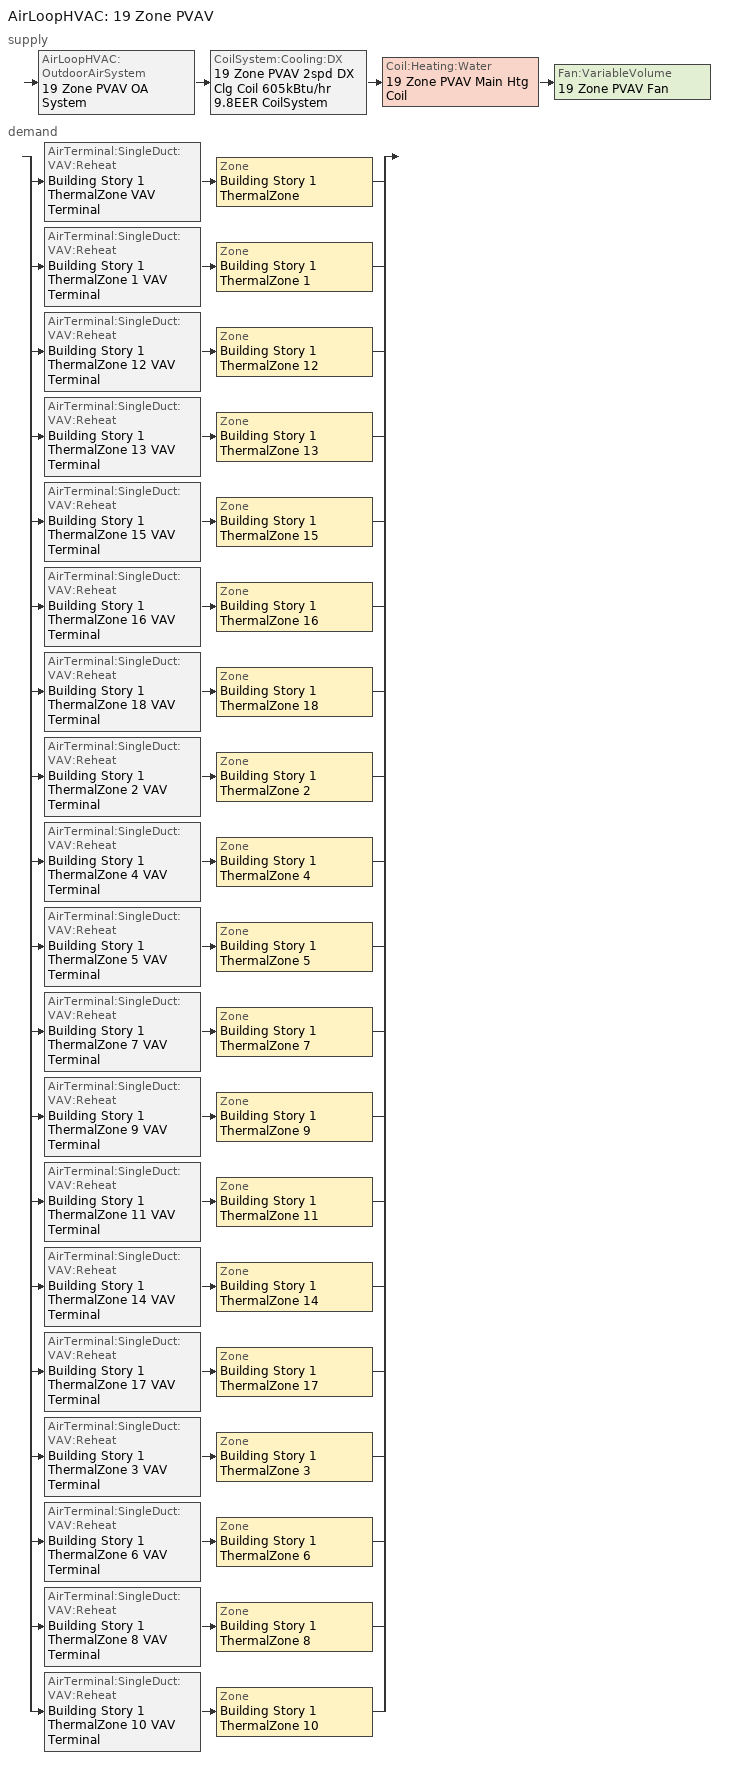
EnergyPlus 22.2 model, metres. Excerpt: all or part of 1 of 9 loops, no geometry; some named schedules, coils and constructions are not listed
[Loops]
AirLoopHVAC '19 Zone PVAV'
 supply: AirLoopHVAC:OutdoorAirSystem '19 Zone PVAV OA System' > CoilSystem:Cooling:DX '19 Zone PVAV 2spd DX Clg Coil 605kBtu/hr 9.8EER CoilSystem' > Coil:Heating:Water '19 Zone PVAV Main Htg Coil' > Fan:VariableVolume '19 Zone PVAV Fan'
 demand: split
  | AirTerminal:SingleDuct:VAV:Reheat 'Building Story 1 ThermalZone VAV Terminal' > Zone 'Building Story 1 ThermalZone'
  | AirTerminal:SingleDuct:VAV:Reheat 'Building Story 1 ThermalZone 1 VAV Terminal' > Zone 'Building Story 1 ThermalZone 1'
  | AirTerminal:SingleDuct:VAV:Reheat 'Building Story 1 ThermalZone 12 VAV Terminal' > Zone 'Building Story 1 ThermalZone 12'
  | AirTerminal:SingleDuct:VAV:Reheat 'Building Story 1 ThermalZone 13 VAV Terminal' > Zone 'Building Story 1 ThermalZone 13'
  | AirTerminal:SingleDuct:VAV:Reheat 'Building Story 1 ThermalZone 15 VAV Terminal' > Zone 'Building Story 1 ThermalZone 15'
  | AirTerminal:SingleDuct:VAV:Reheat 'Building Story 1 ThermalZone 16 VAV Terminal' > Zone 'Building Story 1 ThermalZone 16'
  | AirTerminal:SingleDuct:VAV:Reheat 'Building Story 1 ThermalZone 18 VAV Terminal' > Zone 'Building Story 1 ThermalZone 18'
  | AirTerminal:SingleDuct:VAV:Reheat 'Building Story 1 ThermalZone 2 VAV Terminal' > Zone 'Building Story 1 ThermalZone 2'
  | AirTerminal:SingleDuct:VAV:Reheat 'Building Story 1 ThermalZone 4 VAV Terminal' > Zone 'Building Story 1 ThermalZone 4'
  | AirTerminal:SingleDuct:VAV:Reheat 'Building Story 1 ThermalZone 5 VAV Terminal' > Zone 'Building Story 1 ThermalZone 5'
  | AirTerminal:SingleDuct:VAV:Reheat 'Building Story 1 ThermalZone 7 VAV Terminal' > Zone 'Building Story 1 ThermalZone 7'
  | AirTerminal:SingleDuct:VAV:Reheat 'Building Story 1 ThermalZone 9 VAV Terminal' > Zone 'Building Story 1 ThermalZone 9'
  | AirTerminal:SingleDuct:VAV:Reheat 'Building Story 1 ThermalZone 11 VAV Terminal' > Zone 'Building Story 1 ThermalZone 11'
  | AirTerminal:SingleDuct:VAV:Reheat 'Building Story 1 ThermalZone 14 VAV Terminal' > Zone 'Building Story 1 ThermalZone 14'
  | AirTerminal:SingleDuct:VAV:Reheat 'Building Story 1 ThermalZone 17 VAV Terminal' > Zone 'Building Story 1 ThermalZone 17'
  | AirTerminal:SingleDuct:VAV:Reheat 'Building Story 1 ThermalZone 3 VAV Terminal' > Zone 'Building Story 1 ThermalZone 3'
  | AirTerminal:SingleDuct:VAV:Reheat 'Building Story 1 ThermalZone 6 VAV Terminal' > Zone 'Building Story 1 ThermalZone 6'
  | AirTerminal:SingleDuct:VAV:Reheat 'Building Story 1 ThermalZone 8 VAV Terminal' > Zone 'Building Story 1 ThermalZone 8'
  | AirTerminal:SingleDuct:VAV:Reheat 'Building Story 1 ThermalZone 10 VAV Terminal' > Zone 'Building Story 1 ThermalZone 10'
[InternalMass]
Name | Construction | Zone or ZoneList | Space or SpaceList | Surface Area {m2}
Building Story 1 Space 12 SecondarySchool Restroom C  - Story Ground Mass | InteriorFurnishings 1 | Building Story 1 ThermalZone 12 | Building Story 1 Space 12 | 0.171908
Building Story 1 Space 13 SecondarySchool Restroom C  - Story Ground Mass | InteriorFurnishings 1 | Building Story 1 ThermalZone 13 | Building Story 1 Space 13 | 1.05442
Building Story 1 Space 9 SecondarySchool Restroom C  - Story Ground Mass | InteriorFurnishings 1 | Building Story 1 ThermalZone 9 | Building Story 1 Space 9 | 0.768058
Building Story 1 Space Mass | InteriorFurnishings 2 | Building Story 1 ThermalZone | Building Story 1 Space | 1912.79
Building Story 1 Space 10 Mass | InteriorFurnishings 2 | Building Story 1 ThermalZone 10 | Building Story 1 Space 10 | 32.6791
Building Story 1 Space 11 Mass | InteriorFurnishings 2 | Building Story 1 ThermalZone 11 | Building Story 1 Space 11 | 19.2451
Building Story 1 Space 12 Mass | InteriorFurnishings 2 | Building Story 1 ThermalZone 12 | Building Story 1 Space 12 | 25.412
Building Story 1 Space 13 Mass | InteriorFurnishings 2 | Building Story 1 ThermalZone 13 | Building Story 1 Space 13 | 155.867
Building Story 1 Space 14 Mass | InteriorFurnishings 2 | Building Story 1 ThermalZone 14 | Building Story 1 Space 14 | 444.212
Building Story 1 Space 18 Mass | InteriorFurnishings 2 | Building Story 1 ThermalZone 18 | Building Story 1 Space 18 | 51.8593
Building Story 1 Space 2 Mass | InteriorFurnishings 2 | Building Story 1 ThermalZone 2 | Building Story 1 Space 2 | 129.565
Building Story 1 Space 3 Mass | InteriorFurnishings 2 | Building Story 1 ThermalZone 3 | Building Story 1 Space 3 | 31.1033
Building Story 1 Space 4 Mass | InteriorFurnishings 2 | Building Story 1 ThermalZone 4 | Building Story 1 Space 4 | 57.7583
Building Story 1 Space 5 Mass | InteriorFurnishings 2 | Building Story 1 ThermalZone 5 | Building Story 1 Space 5 | 25.5324
Building Story 1 Space 6 Mass | InteriorFurnishings 2 | Building Story 1 ThermalZone 6 | Building Story 1 Space 6 | 122.919
Building Story 1 Space 7 Mass | InteriorFurnishings 2 | Building Story 1 ThermalZone 7 | Building Story 1 Space 7 | 55.8995
Building Story 1 Space 8 Mass | InteriorFurnishings 2 | Building Story 1 ThermalZone 8 | Building Story 1 Space 8 | 123.22
Building Story 1 Space 9 Mass | InteriorFurnishings 2 | Building Story 1 ThermalZone 9 | Building Story 1 Space 9 | 113.536
[ZoneControl:Thermostat] Temperature Difference Between Cutout And Setpoint {deltaC}=0
Name | Zone or ZoneList | Control Type Schedule | Control 1
Building Story 1 ThermalZone Thermostat | Building Story 1 ThermalZone | Building Story 1 ThermalZone Thermostat Schedule | Story Ground Blended Space Type Thermostat
Building Story 1 ThermalZone 1 Thermostat | Building Story 1 ThermalZone 1 | Building Story 1 ThermalZone 1 Thermostat Schedule | Story Ground Blended Space Type Thermostat 1
Building Story 1 ThermalZone 10 Thermostat | Building Story 1 ThermalZone 10 | Building Story 1 ThermalZone 10 Thermostat Schedule | Story Ground Blended Space Type Thermostat 2
Building Story 1 ThermalZone 11 Thermostat | Building Story 1 ThermalZone 11 | Building Story 1 ThermalZone 11 Thermostat Schedule | Story Ground Blended Space Type Thermostat 3
Building Story 1 ThermalZone 12 Thermostat | Building Story 1 ThermalZone 12 | Building Story 1 ThermalZone 12 Thermostat Schedule | Story Ground Blended Space Type Thermostat 4
Building Story 1 ThermalZone 13 Thermostat | Building Story 1 ThermalZone 13 | Building Story 1 ThermalZone 13 Thermostat Schedule | Story Ground Blended Space Type Thermostat 5
Building Story 1 ThermalZone 14 Thermostat | Building Story 1 ThermalZone 14 | Building Story 1 ThermalZone 14 Thermostat Schedule | Story Ground Blended Space Type Thermostat 6
Building Story 1 ThermalZone 15 Thermostat | Building Story 1 ThermalZone 15 | Building Story 1 ThermalZone 15 Thermostat Schedule | Story Ground Blended Space Type Thermostat 7
Building Story 1 ThermalZone 16 Thermostat | Building Story 1 ThermalZone 16 | Building Story 1 ThermalZone 16 Thermostat Schedule | Story Ground Blended Space Type Thermostat 8
Building Story 1 ThermalZone 17 Thermostat | Building Story 1 ThermalZone 17 | Building Story 1 ThermalZone 17 Thermostat Schedule | Story Ground Blended Space Type Thermostat 9
Building Story 1 ThermalZone 18 Thermostat | Building Story 1 ThermalZone 18 | Building Story 1 ThermalZone 18 Thermostat Schedule | Story Ground Blended Space Type Thermostat 10
Building Story 1 ThermalZone 2 Thermostat | Building Story 1 ThermalZone 2 | Building Story 1 ThermalZone 2 Thermostat Schedule | Story Ground Blended Space Type Thermostat 11
Building Story 1 ThermalZone 3 Thermostat | Building Story 1 ThermalZone 3 | Building Story 1 ThermalZone 3 Thermostat Schedule | Story Ground Blended Space Type Thermostat 12
Building Story 1 ThermalZone 4 Thermostat | Building Story 1 ThermalZone 4 | Building Story 1 ThermalZone 4 Thermostat Schedule | Story Ground Blended Space Type Thermostat 13
Building Story 1 ThermalZone 5 Thermostat | Building Story 1 ThermalZone 5 | Building Story 1 ThermalZone 5 Thermostat Schedule | Story Ground Blended Space Type Thermostat 14
Building Story 1 ThermalZone 6 Thermostat | Building Story 1 ThermalZone 6 | Building Story 1 ThermalZone 6 Thermostat Schedule | Story Ground Blended Space Type Thermostat 15
Building Story 1 ThermalZone 7 Thermostat | Building Story 1 ThermalZone 7 | Building Story 1 ThermalZone 7 Thermostat Schedule | Story Ground Blended Space Type Thermostat 16
Building Story 1 ThermalZone 8 Thermostat | Building Story 1 ThermalZone 8 | Building Story 1 ThermalZone 8 Thermostat Schedule | Story Ground Blended Space Type Thermostat 17
Building Story 1 ThermalZone 9 Thermostat | Building Story 1 ThermalZone 9 | Building Story 1 ThermalZone 9 Thermostat Schedule | Story Ground Blended Space Type Thermostat 18
[ThermostatSetpoint:DualSetpoint] Heating Setpoint Temperature Schedule=SchoolSecondary HTGSETP_SCH_PSZ_AC; Cooling Setpoint Temperature Schedule=SchoolSecondary CLGSETP_SCH_NO_SETBACK
Story Ground Blended Space Type Thermostat; Story Ground Blended Space Type Thermostat 1; Story Ground Blended Space Type Thermostat 2; Story Ground Blended Space Type Thermostat 3; Story Ground Blended Space Type Thermostat 4; Story Ground Blended Space Type Thermostat 5; Story Ground Blended Space Type Thermostat 6; Story Ground Blended Space Type Thermostat 7; Story Ground Blended Space Type Thermostat 8; Story Ground Blended Space Type Thermostat 9; Story Ground Blended Space Type Thermostat 10; Story Ground Blended Space Type Thermostat 11; Story Ground Blended Space Type Thermostat 12; Story Ground Blended Space Type Thermostat 13; Story Ground Blended Space Type Thermostat 14; Story Ground Blended Space Type Thermostat 15; Story Ground Blended Space Type Thermostat 16; Story Ground Blended Space Type Thermostat 17; Story Ground Blended Space Type Thermostat 18
[AirTerminal:SingleDuct:VAV:Reheat] Availability Schedule=Always On Discrete; Maximum Air Flow Rate {m3/s}=Autosize; Zone Minimum Air Flow Input Method=Constant; Constant Minimum Air Flow Fraction=0.693022; Fixed Minimum Air Flow Rate {m3/s}=0; Maximum Hot Water or Steam Flow Rate {m3/s}=Autosize; Minimum Hot Water or Steam Flow Rate {m3/s}=0; Convergence Tolerance=0.001; Damper Heating Action=ReverseWithLimits; Maximum Flow per Zone Floor Area During Reheat {m3/s-m2}=Autocalculate; Maximum Flow Fraction During Reheat=Autocalculate; Maximum Reheat Air Temperature {C}=50
Name | Reheat Coil
Building Story 1 ThermalZone VAV Terminal | Building Story 1 ThermalZone Reheat Coil
Building Story 1 ThermalZone 1 VAV Terminal | Building Story 1 ThermalZone 1 Reheat Coil
Building Story 1 ThermalZone 10 VAV Terminal | Building Story 1 ThermalZone 10 Reheat Coil
Building Story 1 ThermalZone 11 VAV Terminal | Building Story 1 ThermalZone 11 Reheat Coil
Building Story 1 ThermalZone 12 VAV Terminal | Building Story 1 ThermalZone 12 Reheat Coil
Building Story 1 ThermalZone 13 VAV Terminal | Building Story 1 ThermalZone 13 Reheat Coil
Building Story 1 ThermalZone 14 VAV Terminal | Building Story 1 ThermalZone 14 Reheat Coil
Building Story 1 ThermalZone 15 VAV Terminal | Building Story 1 ThermalZone 15 Reheat Coil
Building Story 1 ThermalZone 16 VAV Terminal | Building Story 1 ThermalZone 16 Reheat Coil
Building Story 1 ThermalZone 17 VAV Terminal | Building Story 1 ThermalZone 17 Reheat Coil
Building Story 1 ThermalZone 18 VAV Terminal | Building Story 1 ThermalZone 18 Reheat Coil
Building Story 1 ThermalZone 2 VAV Terminal | Building Story 1 ThermalZone 2 Reheat Coil
Building Story 1 ThermalZone 3 VAV Terminal | Building Story 1 ThermalZone 3 Reheat Coil
Building Story 1 ThermalZone 4 VAV Terminal | Building Story 1 ThermalZone 4 Reheat Coil
Building Story 1 ThermalZone 5 VAV Terminal | Building Story 1 ThermalZone 5 Reheat Coil
Building Story 1 ThermalZone 6 VAV Terminal | Building Story 1 ThermalZone 6 Reheat Coil
Building Story 1 ThermalZone 7 VAV Terminal | Building Story 1 ThermalZone 7 Reheat Coil
Building Story 1 ThermalZone 8 VAV Terminal | Building Story 1 ThermalZone 8 Reheat Coil
Building Story 1 ThermalZone 9 VAV Terminal | Building Story 1 ThermalZone 9 Reheat Coil
[Coil:Heating:Water]
19 Zone PVAV Main Htg Coil: Availability Schedule=Always On Discrete; U-Factor Times Area Value {W/K}=Autosize; Maximum Water Flow Rate {m3/s}=Autosize; Performance Input Method=UFactorTimesAreaAndDesignWaterFlowRate; Rated Capacity {W}=Autosize; Rated Inlet Water Temperature {C}=82.2222; Rated Inlet Air Temperature {C}=7.22222; Rated Outlet Water Temperature {C}=71.1111; Rated Outlet Air Temperature {C}=12.7778; Rated Ratio for Air and Water Convection=0.5
[Zone equipment]
Building Story 1 ThermalZone: Building Story 1 ThermalZone VAV Terminal
Building Story 1 ThermalZone 1: Building Story 1 ThermalZone 1 VAV Terminal
Building Story 1 ThermalZone 10: Building Story 1 ThermalZone 10 VAV Terminal
Building Story 1 ThermalZone 11: Building Story 1 ThermalZone 11 VAV Terminal
Building Story 1 ThermalZone 12: Building Story 1 ThermalZone 12 VAV Terminal
Building Story 1 ThermalZone 13: Building Story 1 ThermalZone 13 VAV Terminal
Building Story 1 ThermalZone 14: Building Story 1 ThermalZone 14 VAV Terminal
Building Story 1 ThermalZone 15: Building Story 1 ThermalZone 15 VAV Terminal
Building Story 1 ThermalZone 16: Building Story 1 ThermalZone 16 VAV Terminal
Building Story 1 ThermalZone 17: Building Story 1 ThermalZone 17 VAV Terminal
Building Story 1 ThermalZone 18: Building Story 1 ThermalZone 18 VAV Terminal
Building Story 1 ThermalZone 2: Building Story 1 ThermalZone 2 VAV Terminal
Building Story 1 ThermalZone 3: Building Story 1 ThermalZone 3 VAV Terminal
Building Story 1 ThermalZone 4: Building Story 1 ThermalZone 4 VAV Terminal
Building Story 1 ThermalZone 5: Building Story 1 ThermalZone 5 VAV Terminal
Building Story 1 ThermalZone 6: Building Story 1 ThermalZone 6 VAV Terminal
Building Story 1 ThermalZone 7: Building Story 1 ThermalZone 7 VAV Terminal
Building Story 1 ThermalZone 8: Building Story 1 ThermalZone 8 VAV Terminal
Building Story 1 ThermalZone 9: Building Story 1 ThermalZone 9 VAV Terminal
[Sizing:Zone] Zone Cooling Design Supply Air Temperature Input Method=SupplyAirTemperature; Zone Cooling Design Supply Air Temperature {C}=12.7778; Zone Cooling Design Supply Air Temperature Difference {deltaC}=11.11; Zone Heating Design Supply Air Temperature Input Method=SupplyAirTemperature; Zone Heating Design Supply Air Temperature {C}=50; Zone Heating Design Supply Air Temperature Difference {deltaC}=11.11; Zone Cooling Design Supply Air Humidity Ratio {kgWater/kgDryAir}=0.0085; Zone Heating Design Supply Air Humidity Ratio {kgWater/kgDryAir}=0.008; Cooling Design Air Flow Method=DesignDay; Cooling Design Air Flow Rate {m3/s}=0; Cooling Minimum Air Flow per Zone Floor Area {m3/s-m2}=0.000762; Cooling Minimum Air Flow {m3/s}=0; Cooling Minimum Air Flow Fraction=0; Heating Design Air Flow Method=DesignDay; Heating Design Air Flow Rate {m3/s}=0; Heating Maximum Air Flow per Zone Floor Area {m3/s-m2}=0.002032; Heating Maximum Air Flow {m3/s}=0.141576; Heating Maximum Air Flow Fraction=0.3; Account for Dedicated Outdoor Air System=No; Zone Load Sizing Method=Sensible Load Only No Latent Load; Zone Latent Cooling Design Supply Air Humidity Ratio Input Method=HumidityRatioDifference; Zone Cooling Design Supply Air Humidity Ratio Difference {kgWater/kgDryAir}=0.005; Zone Latent Heating Design Supply Air Humidity Ratio Input Method=HumidityRatioDifference; Zone Humidification Design Supply Air Humidity Ratio Difference {kgWater/kgDryAir}=0.005
Name | Design Specification Outdoor Air Object | Design Specification Zone Air Distribution Object
Building Story 1 ThermalZone | Building Story 1 ThermalZone DSOA Space List | Building Story 1 ThermalZone Design Spec Zone Air Dist
Building Story 1 ThermalZone 1 | Building Story 1 ThermalZone 1 DSOA Space List | Building Story 1 ThermalZone 1 Design Spec Zone Air Dist
Building Story 1 ThermalZone 10 | Building Story 1 ThermalZone 10 DSOA Space List | Building Story 1 ThermalZone 10 Design Spec Zone Air Dist
Building Story 1 ThermalZone 11 | Building Story 1 ThermalZone 11 DSOA Space List | Building Story 1 ThermalZone 11 Design Spec Zone Air Dist
Building Story 1 ThermalZone 12 | Building Story 1 ThermalZone 12 DSOA Space List | Building Story 1 ThermalZone 12 Design Spec Zone Air Dist
Building Story 1 ThermalZone 13 | Building Story 1 ThermalZone 13 DSOA Space List | Building Story 1 ThermalZone 13 Design Spec Zone Air Dist
Building Story 1 ThermalZone 14 | Building Story 1 ThermalZone 14 DSOA Space List | Building Story 1 ThermalZone 14 Design Spec Zone Air Dist
Building Story 1 ThermalZone 15 | Building Story 1 ThermalZone 15 DSOA Space List | Building Story 1 ThermalZone 15 Design Spec Zone Air Dist
Building Story 1 ThermalZone 16 | Building Story 1 ThermalZone 16 DSOA Space List | Building Story 1 ThermalZone 16 Design Spec Zone Air Dist
Building Story 1 ThermalZone 17 | Building Story 1 ThermalZone 17 DSOA Space List | Building Story 1 ThermalZone 17 Design Spec Zone Air Dist
Building Story 1 ThermalZone 18 | Building Story 1 ThermalZone 18 DSOA Space List | Building Story 1 ThermalZone 18 Design Spec Zone Air Dist
Building Story 1 ThermalZone 2 | Building Story 1 ThermalZone 2 DSOA Space List | Building Story 1 ThermalZone 2 Design Spec Zone Air Dist
Building Story 1 ThermalZone 3 | Building Story 1 ThermalZone 3 DSOA Space List | Building Story 1 ThermalZone 3 Design Spec Zone Air Dist
Building Story 1 ThermalZone 4 | Building Story 1 ThermalZone 4 DSOA Space List | Building Story 1 ThermalZone 4 Design Spec Zone Air Dist
Building Story 1 ThermalZone 5 | Building Story 1 ThermalZone 5 DSOA Space List | Building Story 1 ThermalZone 5 Design Spec Zone Air Dist
Building Story 1 ThermalZone 6 | Building Story 1 ThermalZone 6 DSOA Space List | Building Story 1 ThermalZone 6 Design Spec Zone Air Dist
Building Story 1 ThermalZone 7 | Building Story 1 ThermalZone 7 DSOA Space List | Building Story 1 ThermalZone 7 Design Spec Zone Air Dist
Building Story 1 ThermalZone 8 | Building Story 1 ThermalZone 8 DSOA Space List | Building Story 1 ThermalZone 8 Design Spec Zone Air Dist
Building Story 1 ThermalZone 9 | Building Story 1 ThermalZone 9 DSOA Space List | Building Story 1 ThermalZone 9 Design Spec Zone Air Dist
[DesignSpecification:ZoneAirDistribution] Minimum Zone Ventilation Efficiency=0.6
Building Story 1 ThermalZone Design Spec Zone Air Dist; Building Story 1 ThermalZone 1 Design Spec Zone Air Dist; Building Story 1 ThermalZone 10 Design Spec Zone Air Dist; Building Story 1 ThermalZone 11 Design Spec Zone Air Dist; Building Story 1 ThermalZone 12 Design Spec Zone Air Dist; Building Story 1 ThermalZone 13 Design Spec Zone Air Dist; Building Story 1 ThermalZone 14 Design Spec Zone Air Dist; Building Story 1 ThermalZone 15 Design Spec Zone Air Dist; Building Story 1 ThermalZone 16 Design Spec Zone Air Dist; Building Story 1 ThermalZone 17 Design Spec Zone Air Dist; Building Story 1 ThermalZone 18 Design Spec Zone Air Dist; Building Story 1 ThermalZone 2 Design Spec Zone Air Dist; Building Story 1 ThermalZone 3 Design Spec Zone Air Dist; Building Story 1 ThermalZone 4 Design Spec Zone Air Dist; Building Story 1 ThermalZone 5 Design Spec Zone Air Dist; Building Story 1 ThermalZone 6 Design Spec Zone Air Dist; Building Story 1 ThermalZone 7 Design Spec Zone Air Dist; Building Story 1 ThermalZone 8 Design Spec Zone Air Dist; Building Story 1 ThermalZone 9 Design Spec Zone Air Dist
[Controller:MechanicalVentilation]
19 Zone PVAV Ventilation Controller: Availability Schedule=19 Zone PVAV Occ Sch; Demand Controlled Ventilation=No; System Outdoor Air Method=Standard62.1VentilationRateProcedureWithLimit; Zone or ZoneList Name 1=Building Story 1 ThermalZone; Design Specification Outdoor Air Object Name 1=Blended OA; Design Specification Zone Air Distribution Object Name 1=Building Story 1 ThermalZone Design Spec Zone Air Dist; Zone or ZoneList Name 2=Building Story 1 ThermalZone 1; Design Specification Outdoor Air Object Name 2=Blended OA; Design Specification Zone Air Distribution Object Name 2=Building Story 1 ThermalZone 1 Design Spec Zone Air Dist; Zone or ZoneList Name 3=Building Story 1 ThermalZone 10; Design Specification Outdoor Air Object Name 3=Blended OA; Design Specification Zone Air Distribution Object Name 3=Building Story 1 ThermalZone 10 Design Spec Zone Air Dist; Zone or ZoneList Name 4=Building Story 1 ThermalZone 11; Design Specification Outdoor Air Object Name 4=Blended OA; Design Specification Zone Air Distribution Object Name 4=Building Story 1 ThermalZone 11 Design Spec Zone Air Dist; Zone or ZoneList Name 5=Building Story 1 ThermalZone 12; Design Specification Outdoor Air Object Name 5=Blended OA; Design Specification Zone Air Distribution Object Name 5=Building Story 1 ThermalZone 12 Design Spec Zone Air Dist; Zone or ZoneList Name 6=Building Story 1 ThermalZone 13; Design Specification Outdoor Air Object Name 6=Blended OA; Design Specification Zone Air Distribution Object Name 6=Building Story 1 ThermalZone 13 Design Spec Zone Air Dist; Zone or ZoneList Name 7=Building Story 1 ThermalZone 14; Design Specification Outdoor Air Object Name 7=Blended OA; Design Specification Zone Air Distribution Object Name 7=Building Story 1 ThermalZone 14 Design Spec Zone Air Dist; Zone or ZoneList Name 8=Building Story 1 ThermalZone 15; Design Specification Outdoor Air Object Name 8=Blended OA; Design Specification Zone Air Distribution Object Name 8=Building Story 1 ThermalZone 15 Design Spec Zone Air Dist; Zone or ZoneList Name 9=Building Story 1 ThermalZone 16; Design Specification Outdoor Air Object Name 9=Blended OA; Design Specification Zone Air Distribution Object Name 9=Building Story 1 ThermalZone 16 Design Spec Zone Air Dist; Zone or ZoneList Name 10=Building Story 1 ThermalZone 17; Design Specification Outdoor Air Object Name 10=Blended OA; Design Specification Zone Air Distribution Object Name 10=Building Story 1 ThermalZone 17 Design Spec Zone Air Dist; Zone or ZoneList Name 11=Building Story 1 ThermalZone 18; Design Specification Outdoor Air Object Name 11=Blended OA; Design Specification Zone Air Distribution Object Name 11=Building Story 1 ThermalZone 18 Design Spec Zone Air Dist; Zone or ZoneList Name 12=Building Story 1 ThermalZone 2; Design Specification Outdoor Air Object Name 12=Blended OA; Design Specification Zone Air Distribution Object Name 12=Building Story 1 ThermalZone 2 Design Spec Zone Air Dist; Zone or ZoneList Name 13=Building Story 1 ThermalZone 3; Design Specification Outdoor Air Object Name 13=Blended OA; Design Specification Zone Air Distribution Object Name 13=Building Story 1 ThermalZone 3 Design Spec Zone Air Dist; Zone or ZoneList Name 14=Building Story 1 ThermalZone 4; Design Specification Outdoor Air Object Name 14=Blended OA; Design Specification Zone Air Distribution Object Name 14=Building Story 1 ThermalZone 4 Design Spec Zone Air Dist; Zone or ZoneList Name 15=Building Story 1 ThermalZone 5; Design Specification Outdoor Air Object Name 15=Blended OA; Design Specification Zone Air Distribution Object Name 15=Building Story 1 ThermalZone 5 Design Spec Zone Air Dist; Zone or ZoneList Name 16=Building Story 1 ThermalZone 6; Design Specification Outdoor Air Object Name 16=Blended OA; Design Specification Zone Air Distribution Object Name 16=Building Story 1 ThermalZone 6 Design Spec Zone Air Dist; Zone or ZoneList Name 17=Building Story 1 ThermalZone 7; Design Specification Outdoor Air Object Name 17=Blended OA; Design Specification Zone Air Distribution Object Name 17=Building Story 1 ThermalZone 7 Design Spec Zone Air Dist; Zone or ZoneList Name 18=Building Story 1 ThermalZone 8; Design Specification Outdoor Air Object Name 18=Blended OA; Design Specification Zone Air Distribution Object Name 18=Building Story 1 ThermalZone 8 Design Spec Zone Air Dist; Zone or ZoneList Name 19=Building Story 1 ThermalZone 9; Design Specification Outdoor Air Object Name 19=Blended OA; Design Specification Zone Air Distribution Object Name 19=Building Story 1 ThermalZone 9 Design Spec Zone Air Dist
[DesignSpecification:OutdoorAir]
Blended OA: Outdoor Air Method=Sum; Outdoor Air Flow per Person {m3/s-person}=0.00256079; Outdoor Air Flow per Zone Floor Area {m3/s-m2}=0.000687897; Outdoor Air Flow per Zone {m3/s}=0; Outdoor Air Flow Air Changes per Hour {1/hr}=0
[DesignSpecification:OutdoorAir:SpaceList] Space Design Specification Outdoor Air Object Name 1=Blended OA
Name | Space Name 1
Building Story 1 ThermalZone DSOA Space List | Building Story 1 Space
Building Story 1 ThermalZone 1 DSOA Space List | Building Story 1 Space 1
Building Story 1 ThermalZone 10 DSOA Space List | Building Story 1 Space 10
Building Story 1 ThermalZone 11 DSOA Space List | Building Story 1 Space 11
Building Story 1 ThermalZone 12 DSOA Space List | Building Story 1 Space 12
Building Story 1 ThermalZone 13 DSOA Space List | Building Story 1 Space 13
Building Story 1 ThermalZone 14 DSOA Space List | Building Story 1 Space 14
Building Story 1 ThermalZone 15 DSOA Space List | Building Story 1 Space 15
Building Story 1 ThermalZone 16 DSOA Space List | Building Story 1 Space 16
Building Story 1 ThermalZone 17 DSOA Space List | Building Story 1 Space 17
Building Story 1 ThermalZone 18 DSOA Space List | Building Story 1 Space 18
Building Story 1 ThermalZone 2 DSOA Space List | Building Story 1 Space 2
Building Story 1 ThermalZone 3 DSOA Space List | Building Story 1 Space 3
Building Story 1 ThermalZone 4 DSOA Space List | Building Story 1 Space 4
Building Story 1 ThermalZone 5 DSOA Space List | Building Story 1 Space 5
Building Story 1 ThermalZone 6 DSOA Space List | Building Story 1 Space 6
Building Story 1 ThermalZone 7 DSOA Space List | Building Story 1 Space 7
Building Story 1 ThermalZone 8 DSOA Space List | Building Story 1 Space 8
Building Story 1 ThermalZone 9 DSOA Space List | Building Story 1 Space 9
[Daylighting:Controls] Lighting Control Type=Stepped; Minimum Input Power Fraction for Continuous or ContinuousOff Dimming Control=0.3; Minimum Light Output Fraction for Continuous or ContinuousOff Dimming Control=0.2; Number of Stepped Control Steps=3; Probability Lighting will be Reset When Needed in Manual Stepped Control=1; Glare Calculation Azimuth Angle of View Direction Clockwise from Zone y-Axis {deg}=-0; Maximum Allowable Discomfort Glare Index=22; Illuminance Setpoint at Reference Point 1 {lux}=538
Name | Zone or Space | Glare Calculation Daylighting Reference Point | Daylighting Reference Point Name 1 | Fraction of Lights Controlled by Reference Point 1 | Daylighting Reference Point Name 2 | Fraction of Lights Controlled by Reference Point 2 | Illuminance Setpoint at Reference Point 2 {lux}
Building Story 1 ThermalZone 1 DaylightingControls | Building Story 1 ThermalZone 1 | Building Story 1 Space 1 Daylt Sensor 1 | Building Story 1 Space 1 Daylt Sensor 1 | 0.645 | Building Story 1 Space 1 Daylt Sensor 2 | 0.323 | 538
Building Story 1 ThermalZone 13 DaylightingControls | Building Story 1 ThermalZone 13 | Building Story 1 Space 13 Daylt Sensor 1 | Building Story 1 Space 13 Daylt Sensor 1 | 0.673 | Building Story 1 Space 13 Daylt Sensor 2 | 0.326 | 538
Building Story 1 ThermalZone 14 DaylightingControls | Building Story 1 ThermalZone 14 | Building Story 1 Space 14 Daylt Sensor 1 | Building Story 1 Space 14 Daylt Sensor 1 | 0.66 | Building Story 1 Space 14 Daylt Sensor 2 | 0.339 | 538
Building Story 1 ThermalZone 17 DaylightingControls | Building Story 1 ThermalZone 17 | Building Story 1 Space 17 Daylt Sensor 1 | Building Story 1 Space 17 Daylt Sensor 1 | 0.643 | Building Story 1 Space 17 Daylt Sensor 2 | 0.331 | 538
Building Story 1 ThermalZone 18 DaylightingControls | Building Story 1 ThermalZone 18 | Building Story 1 Space 18 Daylt Sensor 1 | Building Story 1 Space 18 Daylt Sensor 1 | 0.723
Building Story 1 ThermalZone 2 DaylightingControls | Building Story 1 ThermalZone 2 | Building Story 1 Space 2 Daylt Sensor 1 | Building Story 1 Space 2 Daylt Sensor 1 | 0.609 | Building Story 1 Space 2 Daylt Sensor 2 | 0.333 | 538
Building Story 1 ThermalZone 4 DaylightingControls | Building Story 1 ThermalZone 4 | Building Story 1 Space 4 Daylt Sensor 1 | Building Story 1 Space 4 Daylt Sensor 1 | 0.639
Building Story 1 ThermalZone 6 DaylightingControls | Building Story 1 ThermalZone 6 | Building Story 1 Space 6 Daylt Sensor 1 | Building Story 1 Space 6 Daylt Sensor 1 | 0.682 | Building Story 1 Space 6 Daylt Sensor 2 | 0.317 | 538
Building Story 1 ThermalZone 7 DaylightingControls | Building Story 1 ThermalZone 7 | Building Story 1 Space 7 Daylt Sensor 1 | Building Story 1 Space 7 Daylt Sensor 1 | 0.638
Building Story 1 ThermalZone 8 DaylightingControls | Building Story 1 ThermalZone 8 | Building Story 1 Space 8 Daylt Sensor 1 | Building Story 1 Space 8 Daylt Sensor 1 | 0.608 | Building Story 1 Space 8 Daylt Sensor 2 | 0.331 | 538
Building Story 1 ThermalZone 9 DaylightingControls | Building Story 1 ThermalZone 9 | Building Story 1 Space 9 Daylt Sensor 1 | Building Story 1 Space 9 Daylt Sensor 1 | 0.643 | Building Story 1 Space 9 Daylt Sensor 2 | 0.324 | 538
[AirLoopHVAC]
19 Zone PVAV: Design Supply Air Flow Rate {m3/s}=AutoSize; Design Return Air Flow Fraction of Supply Air Flow=1
[Sizing:System]
19 Zone PVAV: Type of Load to Size On=Sensible; Design Outdoor Air Flow Rate {m3/s}=5.21845; Central Heating Maximum System Air Flow Ratio=0.3; Preheat Design Temperature {C}=7.22222; Preheat Design Humidity Ratio {kgWater/kgDryAir}=0.008; Precool Design Temperature {C}=12.7778; Precool Design Humidity Ratio {kgWater/kgDryAir}=0.008; Central Cooling Design Supply Air Temperature {C}=12.7778; Central Heating Design Supply Air Temperature {C}=12.7778; Type of Zone Sum to Use=Coincident; 100% Outdoor Air in Cooling=No; 100% Outdoor Air in Heating=No; Central Cooling Design Supply Air Humidity Ratio {kgWater/kgDryAir}=0.0085; Central Heating Design Supply Air Humidity Ratio {kgWater/kgDryAir}=0.008; Cooling Supply Air Flow Rate Method=DesignDay; Cooling Supply Air Flow Rate {m3/s}=0; Cooling Supply Air Flow Rate Per Floor Area {m3/s-m2}=0.00996765; Cooling Fraction of Autosized Cooling Supply Air Flow Rate=1; Cooling Supply Air Flow Rate Per Unit Cooling Capacity {m3/s-W}=3.94755e-05; Heating Supply Air Flow Rate Method=DesignDay; Heating Supply Air Flow Rate {m3/s}=0; Heating Supply Air Flow Rate Per Floor Area {m3/s-m2}=0.00996765; Heating Fraction of Autosized Heating Supply Air Flow Rate=1; Heating Fraction of Autosized Cooling Supply Air Flow Rate=1; Heating Supply Air Flow Rate Per Unit Heating Capacity {m3/s-W}=3.15882e-05; System Outdoor Air Method=ZoneSum; Zone Maximum Outdoor Air Fraction=1; Cooling Design Capacity Method=CoolingDesignCapacity; Cooling Design Capacity {W}=Autosize; Cooling Design Capacity Per Floor Area {W/m2}=234.7; Fraction of Autosized Cooling Design Capacity=1; Heating Design Capacity Method=HeatingDesignCapacity; Heating Design Capacity {W}=Autosize; Heating Design Capacity Per Floor Area {W/m2}=157; Fraction of Autosized Heating Design Capacity=1; Central Cooling Capacity Control Method=OnOff; Occupant Diversity=Autosize
[Controller:WaterCoil]
19 Zone PVAV Main Htg Coil Controller: Control Variable=Temperature; Action=Normal; Actuator Variable=Flow; Controller Convergence Tolerance {deltaC}=0.0001; Maximum Actuated Flow {m3/s}=Autosize; Minimum Actuated Flow {m3/s}=0
[AvailabilityManager:NightCycle] Applicability Schedule=Always On Discrete; Control Type=CycleOnAny; Thermostat Tolerance {deltaC}=1.9999; Cycling Run Time Control Type=Thermostat; Cycling Run Time {s}=1800
Name | Fan Schedule
Availability Manager Night Cycle 1 | 19 Zone PVAV Occ Sch
Availability Manager Night Cycle 2 | 19 Zone PVAV 1 Occ Sch
Availability Manager Night Cycle 3 | 19 Zone PVAV 2 Occ Sch
Availability Manager Night Cycle 4 | 19 Zone PVAV 3 Occ Sch
[Controller:OutdoorAir]
Controller Outdoor Air 1: Minimum Outdoor Air Flow Rate {m3/s}=0; Maximum Outdoor Air Flow Rate {m3/s}=Autosize; Economizer Control Type=DifferentialDryBulb; Economizer Control Action Type=ModulateFlow; Lockout Type=LockoutWithHeating; Minimum Limit Type=FixedMinimum; Minimum Outdoor Air Schedule=19 Zone PVAV Occ Sch; Mechanical Ventilation Controller=19 Zone PVAV Ventilation Controller; High Humidity Control=No; Control High Indoor Humidity Based on Outdoor Humidity Ratio=Yes; Heat Recovery Bypass Control Type=BypassWhenWithinEconomizerLimits
[AvailabilityManager:Scheduled] Schedule=Always On Discrete
19 Zone PVAV OA System Availability Manager; 19 Zone PVAV 1 OA System Availability Manager; 19 Zone PVAV 2 OA System Availability Manager; 19 Zone PVAV 3 OA System Availability Manager
[SetpointManager:MixedAir] Control Variable=Temperature
Name | Setpoint Node or NodeList
19 Zone PVAV Mixed Air Node OS Default SPM | 19 Zone PVAV Mixed Air Node
19 Zone PVAV 2spd DX Clg Coil Outlet Air Node OS Default SPM | 19 Zone PVAV 2spd DX Clg Coil Outlet Air Node
19 Zone PVAV Main Htg Coil Outlet Air Node OS Default SPM | 19 Zone PVAV Main Htg Coil Outlet Air Node
[CoilSystem:Cooling:DX]
19 Zone PVAV 2spd DX Clg Coil 605kBtu/hr 9.8EER CoilSystem: Availability Schedule=Always On Discrete; Cooling Coil=19 Zone PVAV 2spd DX Clg Coil 605kBtu/hr 9.8EER
[Coil:Cooling:DX:TwoSpeed]
19 Zone PVAV 2spd DX Clg Coil 605kBtu/hr 9.8EER: Availability Schedule=Always On Discrete; High Speed Gross Rated Total Cooling Capacity {W}=Autosize; High Speed Rated Sensible Heat Ratio=Autosize; High Speed Gross Rated Cooling COP {W/W}=3.39929; High Speed Rated Air Flow Rate {m3/s}=Autosize; Unit Internal Static Air Pressure {Pa}=773.3; Total Cooling Capacity Function of Temperature Curve=PSZ-AC_Unitary_PackagecoolCapFT; Total Cooling Capacity Function of Flow Fraction Curve=PSZ-AC_Unitary_PackagecoolFFF; Energy Input Ratio Function of Temperature Curve=PSZ-AC DX Unitary Package EIRFT; Energy Input Ratio Function of Flow Fraction Curve=PSZ-AC_Unitary_PackagecoolEIRFFF; Part Load Fraction Correlation Curve=PSZ-AC_Unitary_PackagecoolPLR; Low Speed Gross Rated Total Cooling Capacity {W}=Autosize; Low Speed Gross Rated Sensible Heat Ratio=0.69; Low Speed Gross Rated Cooling COP {W/W}=3.39929; Low Speed Rated Air Flow Rate {m3/s}=Autosize; Low Speed Total Cooling Capacity Function of Temperature Curve=PSZ-AC_Unitary_PackagecoolCapFT; Low Speed Energy Input Ratio Function of Temperature Curve=PSZ-AC DX Unitary Package EIRFT; Condenser Type=AirCooled; Minimum Outdoor Dry-Bulb Temperature for Compressor Operation {C}=-25; High Speed Evaporative Condenser Effectiveness=0.9; High Speed Evaporative Condenser Air Flow Rate {m3/s}=Autosize; High Speed Evaporative Condenser Pump Rated Power Consumption {W}=Autosize; Low Speed Evaporative Condenser Effectiveness=0.9; Low Speed Evaporative Condenser Air Flow Rate {m3/s}=Autosize; Low Speed Evaporative Condenser Pump Rated Power Consumption {W}=Autosize; Basin Heater Capacity {W/K}=0; Basin Heater Setpoint Temperature {C}=2
[Fan:VariableVolume]
19 Zone PVAV Fan: Availability Schedule=19 Zone PVAV Occ Sch; Fan Total Efficiency=0.6084; Pressure Rise {Pa}=1389.92; Maximum Flow Rate {m3/s}=AutoSize; Fan Power Minimum Flow Rate Input Method=Fraction; Fan Power Minimum Flow Fraction=0.25; Fan Power Minimum Air Flow Rate {m3/s}=0; Motor Efficiency=0.936; Motor In Airstream Fraction=1; Fan Power Coefficient 1=0.04076; Fan Power Coefficient 2=0.0881; Fan Power Coefficient 3=-0.0729; Fan Power Coefficient 4=0.9437; Fan Power Coefficient 5=0
[SetpointManager:Warmest]
19 Zone PVAV SAT Warmest Reset: Control Variable=Temperature; HVAC Air Loop=19 Zone PVAV; Minimum Setpoint Temperature {C}=12.7778; Maximum Setpoint Temperature {C}=15.5556; Strategy=MaximumTemperature; Setpoint Node or NodeList=19 Zone PVAV Supply Outlet Node
[EnergyManagementSystem:Sensor]
Name | Output:Variable or Output:Meter Index Key | Output:Variable or Output:Meter
Ele_Sen | Whole Building | Facility Total Purchased Electricity Energy
Fut_Sen | NYSTc 2030 Future Hourly Emissions Sch | Schedule Value
His_Sen | New York 2019 Historical Hourly Emissions Sch | Schedule Value
Mains_Water_Temp_Sen | Environment | Site Mains Water Temperature
OAT; OAT_1; OAT_2; OAT_3 | Environment | Site Outdoor Air Drybulb Temperature
[EnergyManagementSystem:Actuator] Actuated Component Control Type=Schedule Value
Name | Actuated Component Unique | Actuated Component Type
Mains_Water_Temp_Act | Mains Water Temperature | Schedule:Constant
SYS19ZonePVAV1ClgSch0; SYS19ZonePVAVClgSch0 | SchoolSecondary CLGSETP_SCH_NO_SETBACK | Schedule:Year
SYS19ZonePVAV1HtgSch0 | SchoolSecondary HTGSETP_SCH_YES_OPTIMUM | Schedule:Year
SYS19ZonePVAV2ClgSch0; SYS19ZonePVAV3ClgSch0 | OfficeLarge CLGSETP_SCH_NO_SETBACK | Schedule:Year
SYS19ZonePVAV2HtgSch0; SYS19ZonePVAV3HtgSch0 | OfficeLarge HTGSETP_SCH_YES_OPTIMUM | Schedule:Year
SYS19ZonePVAVHtgSch0 | SchoolSecondary HTGSETP_SCH_PSZ_AC | Schedule:Year
[EnergyManagementSystem:Program]
Emissions_Calc_Prgm: SET fut_hr_val = Fut_Sen; SET his_hr_val = His_Sen; SET fut_yr_val = 92; SET his_yr_val = 583; SET elec = Ele_Sen; SET conv = 1000000 * 60 * 60; SET conv_kg_mt = 0.001; SET fut_hr = (fut_hr_val * elec / conv) * conv_kg_mt; SET his_hr = (his_hr_val * elec / conv) * conv_kg_mt; SET fut_yr = (fut_yr_val * elec / conv) * conv_kg_mt; SET his_yr = (his_yr_val * elec / conv) * conv_kg_mt; SET fut_hr_intensity = fut_hr * 1000 / 77816.18046222822; SET his_hr_intensity = his_hr * 1000 / 77816.18046222822; SET fut_yr_intensity = fut_yr * 1000 / 77816.18046222822; SET his_yr_intensity = his_yr * 1000 / 77816.18046222822
Mains_Water_Prg: SET Mains_Water_Temp_Act = Mains_Water_Temp_Sen
SYS19ZonePVAV1OptimumStartProg0: IF DaylightSavings==0 && DayOfWeek>1 && Hour==5 && OAT_1<23.9 && OAT_1>1.7; SET SYS19ZonePVAV1ClgSch0 = 29.4; SET SYS19ZonePVAV1HtgSch0 = 15.6; ELSEIF DaylightSavings==0 && DayOfWeek==1 && Hour==7 && OAT_1<23.9 && OAT_1>1.7; SET SYS19ZonePVAV1ClgSch0 = 29.4; SET SYS19ZonePVAV1HtgSch0 = 15.6; ELSEIF DaylightSavings==1 && DayOfWeek>1 && Hour==4 && OAT_1<23.9 && OAT_1>1.7; SET SYS19ZonePVAV1ClgSch0 = 29.4; SET SYS19ZonePVAV1HtgSch0 = 15.6; ELSEIF DaylightSavings==1 && DayOfWeek==1 && Hour==6 && OAT_1<23.9 && OAT_1>1.7; SET SYS19ZonePVAV1ClgSch0 = 29.4; SET SYS19ZonePVAV1HtgSch0 = 15.6; ELSE; SET SYS19ZonePVAV1ClgSch0 = NULL; SET SYS19ZonePVAV1HtgSch0 = NULL; ENDIF
SYS19ZonePVAV2OptimumStartProg0: IF DaylightSavings==0 && DayOfWeek>1 && Hour==5 && OAT_2<23.9 && OAT_2>1.7; SET SYS19ZonePVAV2ClgSch0 = 29.4; SET SYS19ZonePVAV2HtgSch0 = 15.6; ELSEIF DaylightSavings==0 && DayOfWeek==1 && Hour==7 && OAT_2<23.9 && OAT_2>1.7; SET SYS19ZonePVAV2ClgSch0 = 29.4; SET SYS19ZonePVAV2HtgSch0 = 15.6; ELSEIF DaylightSavings==1 && DayOfWeek>1 && Hour==4 && OAT_2<23.9 && OAT_2>1.7; SET SYS19ZonePVAV2ClgSch0 = 29.4; SET SYS19ZonePVAV2HtgSch0 = 15.6; ELSEIF DaylightSavings==1 && DayOfWeek==1 && Hour==6 && OAT_2<23.9 && OAT_2>1.7; SET SYS19ZonePVAV2ClgSch0 = 29.4; SET SYS19ZonePVAV2HtgSch0 = 15.6; ELSE; SET SYS19ZonePVAV2ClgSch0 = NULL; SET SYS19ZonePVAV2HtgSch0 = NULL; ENDIF
SYS19ZonePVAV3OptimumStartProg0: IF DaylightSavings==0 && DayOfWeek>1 && Hour==5 && OAT_3<23.9 && OAT_3>1.7; SET SYS19ZonePVAV3ClgSch0 = 29.4; SET SYS19ZonePVAV3HtgSch0 = 15.6; ELSEIF DaylightSavings==0 && DayOfWeek==1 && Hour==7 && OAT_3<23.9 && OAT_3>1.7; SET SYS19ZonePVAV3ClgSch0 = 29.4; SET SYS19ZonePVAV3HtgSch0 = 15.6; ELSEIF DaylightSavings==1 && DayOfWeek>1 && Hour==4 && OAT_3<23.9 && OAT_3>1.7; SET SYS19ZonePVAV3ClgSch0 = 29.4; SET SYS19ZonePVAV3HtgSch0 = 15.6; ELSEIF DaylightSavings==1 && DayOfWeek==1 && Hour==6 && OAT_3<23.9 && OAT_3>1.7; SET SYS19ZonePVAV3ClgSch0 = 29.4; SET SYS19ZonePVAV3HtgSch0 = 15.6; ELSE; SET SYS19ZonePVAV3ClgSch0 = NULL; SET SYS19ZonePVAV3HtgSch0 = NULL; ENDIF
SYS19ZonePVAVOptimumStartProg0: IF DaylightSavings==0 && DayOfWeek>1 && Hour==5 && OAT<23.9 && OAT>1.7; SET SYS19ZonePVAVClgSch0 = 29.4; SET SYS19ZonePVAVHtgSch0 = 15.6; ELSEIF DaylightSavings==0 && DayOfWeek==1 && Hour==7 && OAT<23.9 && OAT>1.7; SET SYS19ZonePVAVClgSch0 = 29.4; SET SYS19ZonePVAVHtgSch0 = 15.6; ELSEIF DaylightSavings==1 && DayOfWeek>1 && Hour==4 && OAT<23.9 && OAT>1.7; SET SYS19ZonePVAVClgSch0 = 29.4; SET SYS19ZonePVAVHtgSch0 = 15.6; ELSEIF DaylightSavings==1 && DayOfWeek==1 && Hour==6 && OAT<23.9 && OAT>1.7; SET SYS19ZonePVAVClgSch0 = 29.4; SET SYS19ZonePVAVHtgSch0 = 15.6; ELSE; SET SYS19ZonePVAVClgSch0 = NULL; SET SYS19ZonePVAVHtgSch0 = NULL; ENDIF
[EnergyManagementSystem:ProgramCallingManager]
Emissions Calc Prgm: EndOfSystemTimestepBeforeHVACReporting; Emissions_Calc_Prgm
Mains_Water_Prg_Mgr: BeginTimestepBeforePredictor; Mains_Water_Prg
SYS19ZonePVAV1OptimumStartCallingManager0: BeginTimestepBeforePredictor; SYS19ZonePVAV1OptimumStartProg0
SYS19ZonePVAV2OptimumStartCallingManager0: BeginTimestepBeforePredictor; SYS19ZonePVAV2OptimumStartProg0
SYS19ZonePVAV3OptimumStartCallingManager0: BeginTimestepBeforePredictor; SYS19ZonePVAV3OptimumStartProg0
SYS19ZonePVAVOptimumStartCallingManager0: BeginTimestepBeforePredictor; SYS19ZonePVAVOptimumStartProg0
[EnergyManagementSystem:OutputVariable] Type of Data in Variable=Summed; Update Frequency=SystemTimestep; EMS Program or Subroutine=Emissions_Calc_Prgm
Name | EMS Variable | Units
Future_Annual_Electricity_Emissions | fut_yr | mt
Future_Annual_Electricity_Emissions_Intensity | fut_yr_intensity | kg/ft2
Future_Hourly_Electricity_Emissions | fut_hr | mt
Future_Hourly_Electricity_Emissions_Intensity | fut_hr_intensity | kg/ft2
Historical_Annual_Electricity_Emissions | his_yr | mt
Historical_Annual_Electricity_Emissions_Intensity | his_yr_intensity | kg/ft2
Historical_Hourly_Electricity_Emissions | his_hr | mt
Historical_Hourly_Electricity_Emissions_Intensity | his_hr_intensity | kg/ft2
[Schedule:Day:Interval]
SchoolSecondary HTGSETP_SCH_PSZ_AC Wkdy Day: No, 06:00, 15.6, 21:00, 21, 24:00, 15.6
SchoolSecondary HTGSETP_SCH_PSZ_AC Default; SchoolSecondary HTGSETP_SCH_PSZ_AC Summer Design Day: No, 24:00, 15.6
SchoolSecondary HTGSETP_SCH_PSZ_AC Winter Design Day: No, 24:00, 21
SchoolSecondary CLGSETP_SCH_NO_SETBACK Default; SchoolSecondary CLGSETP_SCH_NO_SETBACK Summer Design Day: No, 24:00, 24
SchoolSecondary CLGSETP_SCH_NO_SETBACK Winter Design Day: No, 24:00, 29.44
19 Zone PVAV Occ Sch Thursday; 19 Zone PVAV Occ Sch Friday; 19 Zone PVAV Occ Sch Default; 19 Zone PVAV Occ Sch Tuesday; 19 Zone PVAV Occ Sch Wednesday; 19 Zone PVAV Occ Sch Tuesday 2; 19 Zone PVAV Occ Sch Wednesday 2; 19 Zone PVAV Occ Sch Thursday 2; 19 Zone PVAV Occ Sch Friday 2; 19 Zone PVAV Occ Sch Monday 2: No, 08:00, 0, 21:00, 1, 24:00, 0
19 Zone PVAV Occ Sch Sunday: No, 24:00, 0
19 Zone PVAV Occ Sch Wednesday 1; 19 Zone PVAV Occ Sch Thursday 1; 19 Zone PVAV Occ Sch Friday 1; 19 Zone PVAV Occ Sch Monday 1; 19 Zone PVAV Occ Sch Tuesday 1: No, 08:00, 0, 19:00, 1, 24:00, 0
19 Zone PVAV Occ Sch Summer Design Day; 19 Zone PVAV Occ Sch Winter Design Day: No, 24:00, 1
[Schedule:Week:Daily]
SchoolSecondary HTGSETP_SCH_PSZ_AC Week Rule - Jan1-Jan3: SchoolSecondary HTGSETP_SCH_PSZ_AC Wkdy Day, SchoolSecondary HTGSETP_SCH_PSZ_AC Wkdy Day, SchoolSecondary HTGSETP_SCH_PSZ_AC Wkdy Day, SchoolSecondary HTGSETP_SCH_PSZ_AC Wkdy Day, SchoolSecondary HTGSETP_SCH_PSZ_AC Wkdy Day, SchoolSecondary HTGSETP_SCH_PSZ_AC Wkdy Day, SchoolSecondary HTGSETP_SCH_PSZ_AC Default, SchoolSecondary HTGSETP_SCH_PSZ_AC Default, SchoolSecondary HTGSETP_SCH_PSZ_AC Summer Design Day, SchoolSecondary HTGSETP_SCH_PSZ_AC Winter Design Day, SchoolSecondary HTGSETP_SCH_PSZ_AC Default, SchoolSecondary HTGSETP_SCH_PSZ_AC Default
SchoolSecondary HTGSETP_SCH_PSZ_AC Week Rule - Jan4-Dec31: SchoolSecondary HTGSETP_SCH_PSZ_AC Default, SchoolSecondary HTGSETP_SCH_PSZ_AC Wkdy Day, SchoolSecondary HTGSETP_SCH_PSZ_AC Wkdy Day, SchoolSecondary HTGSETP_SCH_PSZ_AC Wkdy Day, SchoolSecondary HTGSETP_SCH_PSZ_AC Wkdy Day, SchoolSecondary HTGSETP_SCH_PSZ_AC Wkdy Day, SchoolSecondary HTGSETP_SCH_PSZ_AC Default, SchoolSecondary HTGSETP_SCH_PSZ_AC Default, SchoolSecondary HTGSETP_SCH_PSZ_AC Summer Design Day, SchoolSecondary HTGSETP_SCH_PSZ_AC Winter Design Day, SchoolSecondary HTGSETP_SCH_PSZ_AC Default, SchoolSecondary HTGSETP_SCH_PSZ_AC Default
SchoolSecondary CLGSETP_SCH_NO_SETBACK Week Rule - Jan1-Dec31: SchoolSecondary CLGSETP_SCH_NO_SETBACK Default, SchoolSecondary CLGSETP_SCH_NO_SETBACK Default, SchoolSecondary CLGSETP_SCH_NO_SETBACK Default, SchoolSecondary CLGSETP_SCH_NO_SETBACK Default, SchoolSecondary CLGSETP_SCH_NO_SETBACK Default, SchoolSecondary CLGSETP_SCH_NO_SETBACK Default, SchoolSecondary CLGSETP_SCH_NO_SETBACK Default, SchoolSecondary CLGSETP_SCH_NO_SETBACK Default, SchoolSecondary CLGSETP_SCH_NO_SETBACK Summer Design Day, SchoolSecondary CLGSETP_SCH_NO_SETBACK Winter Design Day, SchoolSecondary CLGSETP_SCH_NO_SETBACK Default, SchoolSecondary CLGSETP_SCH_NO_SETBACK Default
19 Zone PVAV Occ Sch Week Rule - Jan1-Jan3: 19 Zone PVAV Occ Sch Thursday, 19 Zone PVAV Occ Sch Thursday, 19 Zone PVAV Occ Sch Thursday, 19 Zone PVAV Occ Sch Thursday, 19 Zone PVAV Occ Sch Thursday, 19 Zone PVAV Occ Sch Friday, 19 Zone PVAV Occ Sch Sunday, 19 Zone PVAV Occ Sch Default, 19 Zone PVAV Occ Sch Summer Design Day, 19 Zone PVAV Occ Sch Winter Design Day, 19 Zone PVAV Occ Sch Default, 19 Zone PVAV Occ Sch Default
19 Zone PVAV Occ Sch Week Rule - Jan4-Jun27: 19 Zone PVAV Occ Sch Sunday, 19 Zone PVAV Occ Sch Default, 19 Zone PVAV Occ Sch Tuesday, 19 Zone PVAV Occ Sch Wednesday, 19 Zone PVAV Occ Sch Thursday, 19 Zone PVAV Occ Sch Friday, 19 Zone PVAV Occ Sch Sunday, 19 Zone PVAV Occ Sch Default, 19 Zone PVAV Occ Sch Summer Design Day, 19 Zone PVAV Occ Sch Winter Design Day, 19 Zone PVAV Occ Sch Default, 19 Zone PVAV Occ Sch Default
19 Zone PVAV Occ Sch Week Rule - Jun28-Jul4: 19 Zone PVAV Occ Sch Sunday, 19 Zone PVAV Occ Sch Default, 19 Zone PVAV Occ Sch Tuesday, 19 Zone PVAV Occ Sch Wednesday 1, 19 Zone PVAV Occ Sch Thursday 1, 19 Zone PVAV Occ Sch Friday 1, 19 Zone PVAV Occ Sch Sunday, 19 Zone PVAV Occ Sch Default, 19 Zone PVAV Occ Sch Summer Design Day, 19 Zone PVAV Occ Sch Winter Design Day, 19 Zone PVAV Occ Sch Default, 19 Zone PVAV Occ Sch Default
19 Zone PVAV Occ Sch Week Rule - Jul5-Aug29: 19 Zone PVAV Occ Sch Sunday, 19 Zone PVAV Occ Sch Monday 1, 19 Zone PVAV Occ Sch Tuesday 1, 19 Zone PVAV Occ Sch Wednesday 1, 19 Zone PVAV Occ Sch Thursday 1, 19 Zone PVAV Occ Sch Friday 1, 19 Zone PVAV Occ Sch Sunday, 19 Zone PVAV Occ Sch Default, 19 Zone PVAV Occ Sch Summer Design Day, 19 Zone PVAV Occ Sch Winter Design Day, 19 Zone PVAV Occ Sch Default, 19 Zone PVAV Occ Sch Default
19 Zone PVAV Occ Sch Week Rule - Aug30-Sep5: 19 Zone PVAV Occ Sch Sunday, 19 Zone PVAV Occ Sch Monday 1, 19 Zone PVAV Occ Sch Tuesday 2, 19 Zone PVAV Occ Sch Wednesday 2, 19 Zone PVAV Occ Sch Thursday 2, 19 Zone PVAV Occ Sch Friday 2, 19 Zone PVAV Occ Sch Sunday, 19 Zone PVAV Occ Sch Default, 19 Zone PVAV Occ Sch Summer Design Day, 19 Zone PVAV Occ Sch Winter Design Day, 19 Zone PVAV Occ Sch Default, 19 Zone PVAV Occ Sch Default
19 Zone PVAV Occ Sch Week Rule - Sep6-Dec31: 19 Zone PVAV Occ Sch Sunday, 19 Zone PVAV Occ Sch Monday 2, 19 Zone PVAV Occ Sch Tuesday 2, 19 Zone PVAV Occ Sch Wednesday 2, 19 Zone PVAV Occ Sch Thursday 2, 19 Zone PVAV Occ Sch Friday 2, 19 Zone PVAV Occ Sch Sunday, 19 Zone PVAV Occ Sch Default, 19 Zone PVAV Occ Sch Summer Design Day, 19 Zone PVAV Occ Sch Winter Design Day, 19 Zone PVAV Occ Sch Default, 19 Zone PVAV Occ Sch Default
[Schedule:Year]
SchoolSecondary HTGSETP_SCH_PSZ_AC: SchoolSecondary HTGSETP_SCH_PSZ_AC Week Rule - Jan1-Jan3, 1, 1, 1, 3, SchoolSecondary HTGSETP_SCH_PSZ_AC Week Rule - Jan4-Dec31, 1, 4, 12, 31
SchoolSecondary CLGSETP_SCH_NO_SETBACK: SchoolSecondary CLGSETP_SCH_NO_SETBACK Week Rule - Jan1-Dec31, 1, 1, 12, 31
19 Zone PVAV Occ Sch: 19 Zone PVAV Occ Sch Week Rule - Jan1-Jan3, 1, 1, 1, 3, 19 Zone PVAV Occ Sch Week Rule - Jan4-Jun27, 1, 4, 6, 27, 19 Zone PVAV Occ Sch Week Rule - Jun28-Jul4, 6, 28, 7, 4, 19 Zone PVAV Occ Sch Week Rule - Jul5-Aug29, 7, 5, 8, 29, 19 Zone PVAV Occ Sch Week Rule - Aug30-Sep5, 8, 30, 9, 5, 19 Zone PVAV Occ Sch Week Rule - Sep6-Dec31, 9, 6, 12, 31
SchoolSecondary HTGSETP_SCH_YES_OPTIMUM: SchoolSecondary HTGSETP_SCH_YES_OPTIMUM Week Rule - Jan1-Jan3, 1, 1, 1, 3, SchoolSecondary HTGSETP_SCH_YES_OPTIMUM Week Rule - Jan4-Dec31, 1, 4, 12, 31
19 Zone PVAV 1 Occ Sch: 19 Zone PVAV 1 Occ Sch Week Rule - Jan1-Jan3, 1, 1, 1, 3, 19 Zone PVAV 1 Occ Sch Week Rule - Jan4-Dec31, 1, 4, 12, 31
19 Zone PVAV 2 Occ Sch: 19 Zone PVAV 2 Occ Sch Week Rule - Jan1-Jan3, 1, 1, 1, 3, 19 Zone PVAV 2 Occ Sch Week Rule - Jan4-Dec31, 1, 4, 12, 31
19 Zone PVAV 3 Occ Sch: 19 Zone PVAV 3 Occ Sch Week Rule - Jan1-Jan3, 1, 1, 1, 3, 19 Zone PVAV 3 Occ Sch Week Rule - Jan4-Dec31, 1, 4, 12, 31
[Schedule:Compact]
Building Story 1 ThermalZone Thermostat Schedule; Building Story 1 ThermalZone 1 Thermostat Schedule; Building Story 1 ThermalZone 10 Thermostat Schedule; Building Story 1 ThermalZone 11 Thermostat Schedule; Building Story 1 ThermalZone 12 Thermostat Schedule; Building Story 1 ThermalZone 13 Thermostat Schedule; Building Story 1 ThermalZone 14 Thermostat Schedule; Building Story 1 ThermalZone 15 Thermostat Schedule; Building Story 1 ThermalZone 16 Thermostat Schedule; Building Story 1 ThermalZone 17 Thermostat Schedule; Building Story 1 ThermalZone 18 Thermostat Schedule; Building Story 1 ThermalZone 2 Thermostat Schedule; Building Story 1 ThermalZone 3 Thermostat Schedule; Building Story 1 ThermalZone 4 Thermostat Schedule; Building Story 1 ThermalZone 5 Thermostat Schedule; Building Story 1 ThermalZone 6 Thermostat Schedule; Building Story 1 ThermalZone 7 Thermostat Schedule; Building Story 1 ThermalZone 8 Thermostat Schedule; Building Story 1 ThermalZone 9 Thermostat Schedule: Through: 12/31, For: AllDays, Until: 24:00, 4
[Schedule:Constant]
Name | Hourly Value
Always On Discrete | 1
Mains Water Temperature | 10
[Schedule:File] Rows to Skip at Top=1; Number of Hours of Data=8760; Column Separator=Comma; Interpolate to Timestep=No; Minutes per Item=60; Adjust Schedule for Daylight Savings=Yes
Name | File | Column Number
New York 2019 Historical Hourly Emissions Sch | historical_hourly_co2e_2019.csv | 9
NYSTc 2030 Future Hourly Emissions Sch | future_hourly_co2e_2030.csv | 10
[Curve:Biquadratic] Minimum Value of x {BasedOnField A2}=12.77778; Maximum Value of x {BasedOnField A2}=23.88889; Minimum Value of y {BasedOnField A3}=21.11111; Maximum Value of y {BasedOnField A3}=46.11111
Name | Coefficient1 Constant | Coefficient2 x | Coefficient3 x**2 | Coefficient4 y | Coefficient5 y**2 | Coefficient6 x*y
PSZ-AC_Unitary_PackagecoolCapFT | 0.766956 | 0.0107756 | -4.14703e-05 | 0.00134961 | -0.000261144 | 0.000457488
PSZ-AC DX Unitary Package EIRFT | 0.297145 | 0.0430933 | -0.000748766 | 0.00597727 | 0.000482112 | -0.000956448
[Curve:Quadratic]
Name | Coefficient1 Constant | Coefficient2 x | Coefficient3 x**2 | Minimum Value of x {BasedOnField A2} | Maximum Value of x {BasedOnField A2}
PSZ-AC_Unitary_PackagecoolFFF | 0.8 | 0.2 | 0 | 0.5 | 1.5
PSZ-AC_Unitary_PackagecoolEIRFFF | 1.156 | -0.1816 | 0.0256 | 0.5 | 1.5
PSZ-AC_Unitary_PackagecoolPLR | 0.75 | 0.25 | 0 | 0 | 1
